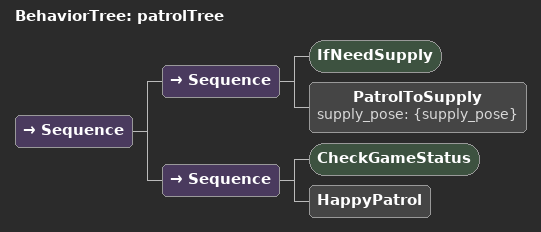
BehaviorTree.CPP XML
<?xml version="1.0" encoding="UTF-8"?>
<root BTCPP_format="4">
  <BehaviorTree ID="patrolTree">
    <Sequence>
      <Sequence>
        <IfNeedSupply/>
        <PatrolToSupply supply_pose = "{supply_pose}"/>
      </Sequence>
      <Sequence>
        <CheckGameStatus/>
        <HappyPatrol/>
      </Sequence>
    </Sequence>
  </BehaviorTree>

</root>
